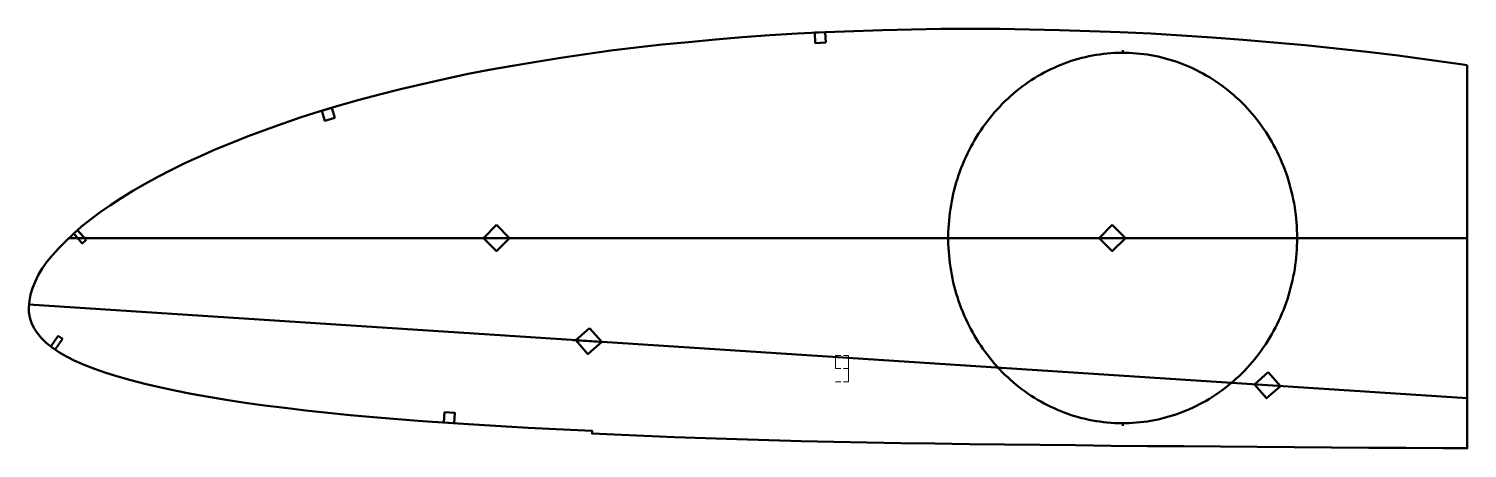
# Model space of a CAD drawing. Header units: metres. Extents: x 9 to 560, y 120 to 280.
import ezdxf

# ---------------------------------------------------------------- set-up
doc = ezdxf.new("R2010")
doc.units = ezdxf.units.M
doc.layers.add('Layer', color=1, linetype='Continuous', lineweight=50)
doc.layers.add('NumLabel', color=1, linetype='Continuous', lineweight=15)

msp = doc.modelspace()

# ---------------------------------------------------------------- linework, layer by layer
at = {"layer": 'Layer'}
for p, q in [((428, 270.9), (428, 271.9)), ((361.17, 200), (360.17, 200)), ((494.83, 200), (495.83, 200)), ((428, 129.1), (428, 128.1))]:
    msp.add_line(p, q, dxfattribs=at)
at = {"layer": 'Layer', "color": 7}
for p, q in [((24.3, 200), (560, 200)), ((182.09, 200), (194.09, 200)), ((418.02, 200), (430.02, 200)), ((8.98, 174.49), (560, 138.67)), ((217.48, 160.94), (229.45, 160.16)), ((477.48, 144.03), (489.45, 143.25))]:
    msp.add_line(p, q, dxfattribs=at)
at = {"layer": 'Layer'}
for points in [[(560, 266.2), (557.39, 266.58), (545.47, 268.25), (533.55, 269.81), (521.64, 271.25), (509.74, 272.57), (497.85, 273.78), (485.97, 274.88), (474.11, 275.88), (462.29, 276.77), (450.51, 277.56), (438.79, 278.22), (427.09, 278.77), (415.44, 279.22), (403.84, 279.57), (392.31, 279.84), (380.88, 280.02), (369.55, 280.08), (358.3, 280.01), (347.12, 279.83), (336.02, 279.56), (325.01, 279.22), (314.14, 278.8), (303.42, 278.27), (292.83, 277.62), (282.34, 276.84), (271.95, 275.96), (261.68, 275.02), (251.56, 274.02), (241.63, 272.94), (231.89, 271.74), (222.29, 270.4), (212.8, 268.96), (203.44, 267.48), (194.27, 265.95), (185.32, 264.35), (176.58, 262.65), (168.02, 260.83), (159.61, 258.92), (151.38, 256.95), (143.33, 254.92), (135.49, 252.85), (127.88, 250.71), (120.49, 248.51), (113.31, 246.22), (106.34, 243.86), (99.57, 241.45), (93.01, 238.98), (86.66, 236.48), (80.55, 233.94), (74.66, 231.36), (69, 228.74), (63.58, 226.1), (58.4, 223.44), (53.48, 220.76), (48.8, 218.04), (44.35, 215.31), (40.16, 212.57), (36.22, 209.83), (32.55, 207.09), (29.14, 204.34), (25.99, 201.6), (23.08, 198.84), (20.41, 196.11), (18, 193.43), (15.88, 190.83), (14.08, 188.28), (12.56, 185.75), (11.32, 183.23), (10.32, 180.75), (9.59, 178.34), (9.12, 176), (8.9, 173.59), (8.96, 171.58), (9.28, 169.52), (9.9, 167.55), (10.84, 165.6), (12.12, 163.66), (13.71, 161.75), (15.59, 159.89), (17.81, 158.09), (20.38, 156.35), (23.3, 154.65), (26.55, 153), (30.14, 151.42), (34.09, 149.89), (38.4, 148.41), (43.05, 146.97), (48.03, 145.57), (53.34, 144.21), (58.96, 142.88), (64.9, 141.61), (71.16, 140.38), (77.72, 139.19), (84.59, 138.05), (91.76, 136.96), (99.22, 135.92), (106.99, 134.94), (115.06, 134), (123.42, 133.1), (132.06, 132.25), (140.99, 131.45), (150.21, 130.68), (159.7, 129.95), (169.45, 129.26), (179.47, 128.6), (189.74, 127.97), (200.25, 127.37), (211.01, 126.81), (222, 126.27), (224.75, 126.15), (224.71, 125.15), (233.18, 124.77), (244.62, 124.29), (256.26, 123.83), (268.12, 123.41), (280.16, 123.01), (292.38, 122.64), (304.79, 122.3), (317.36, 122), (330.11, 121.73), (343.02, 121.49), (356.08, 121.29), (369.31, 121.11), (382.69, 120.96), (396.22, 120.81), (409.87, 120.66), (423.62, 120.51), (437.47, 120.38), (451.4, 120.27), (465.45, 120.18), (479.57, 120.07), (493.76, 119.96), (507.98, 119.85), (522.24, 119.75), (536.54, 119.67), (550.87, 119.59), (560, 119.55), (560, 266.2)], [(314.23, 274.8), (310.23, 274.6), (310.03, 278.6), (314.03, 278.79), (314.23, 274.8)], [(494.83, 200), (494.82, 201.49), (494.77, 202.98), (494.7, 204.47), (494.6, 205.95), (494.46, 207.44), (494.3, 208.92), (494.11, 210.39), (493.89, 211.86), (493.64, 213.33), (493.36, 214.79), (493.06, 216.24), (492.72, 217.69), (492.35, 219.13), (491.96, 220.56), (491.54, 221.98), (491.09, 223.39), (490.61, 224.79), (490.11, 226.18), (489.58, 227.56), (489.02, 228.93), (488.43, 230.28), (487.82, 231.62), (487.18, 232.95), (486.51, 234.26), (485.82, 235.56), (485.1, 236.84), (484.36, 238.11), (483.59, 239.35), (482.8, 240.58), (481.99, 241.8), (481.15, 242.99), (480.28, 244.17), (479.4, 245.32), (478.49, 246.46), (477.56, 247.57), (476.6, 248.67), (475.63, 249.74), (474.63, 250.79), (473.62, 251.82), (472.58, 252.83), (471.52, 253.81), (470.45, 254.77), (469.36, 255.7), (468.24, 256.61), (467.11, 257.49), (465.97, 258.35), (464.8, 259.19), (463.62, 259.99), (462.42, 260.77), (461.21, 261.53), (459.99, 262.26), (458.75, 262.96), (457.49, 263.63), (456.23, 264.27), (454.95, 264.89), (453.66, 265.47), (452.35, 266.03), (451.04, 266.56), (449.72, 267.06), (448.39, 267.53), (447.04, 267.97), (445.69, 268.37), (444.33, 268.75), (442.97, 269.1), (441.6, 269.42), (440.22, 269.71), (438.84, 269.97), (437.45, 270.19), (436.06, 270.39), (434.66, 270.55), (433.26, 270.68), (431.86, 270.79), (430.46, 270.86), (429.05, 270.9), (427.65, 270.9), (426.24, 270.88), (424.84, 270.83), (423.44, 270.74), (422.04, 270.62), (420.64, 270.47), (419.25, 270.29), (417.86, 270.08), (416.47, 269.84), (415.09, 269.57), (413.72, 269.27), (412.35, 268.93), (410.99, 268.57), (409.63, 268.17), (408.28, 267.75), (406.95, 267.29), (405.62, 266.81), (404.3, 266.3), (402.99, 265.75), (401.7, 265.18), (400.41, 264.58), (399.14, 263.95), (397.88, 263.29), (396.63, 262.61), (395.4, 261.9), (394.18, 261.16), (392.98, 260.39), (391.79, 259.59), (390.61, 258.77), (389.46, 257.93), (388.32, 257.05), (387.2, 256.16), (386.1, 255.24), (385.01, 254.29), (383.94, 253.32), (382.9, 252.33), (381.87, 251.31), (380.87, 250.27), (379.88, 249.21), (378.92, 248.12), (377.97, 247.02), (377.05, 245.89), (376.16, 244.75), (375.28, 243.58), (374.43, 242.4), (373.6, 241.19), (372.8, 239.97), (372.02, 238.73), (371.26, 237.48), (370.53, 236.2), (369.83, 234.91), (369.15, 233.61), (368.5, 232.29), (367.87, 230.96), (367.27, 229.61), (366.7, 228.25), (366.15, 226.88), (365.64, 225.49), (365.14, 224.1), (364.68, 222.69), (364.25, 221.27), (363.84, 219.85), (363.46, 218.41), (363.11, 216.97), (362.79, 215.52), (362.49, 214.06), (362.23, 212.6), (362, 211.13), (361.79, 209.65), (361.61, 208.18), (361.47, 206.69), (361.35, 205.21), (361.26, 203.72), (361.2, 202.23), (361.17, 200.74), (361.17, 199.26), (361.2, 197.77), (361.26, 196.28), (361.35, 194.79), (361.47, 193.31), (361.61, 191.82), (361.79, 190.35), (362, 188.87), (362.23, 187.4), (362.49, 185.94), (362.79, 184.48), (363.11, 183.03), (363.46, 181.59), (363.84, 180.15), (364.25, 178.73), (364.68, 177.31), (365.14, 175.9), (365.64, 174.51), (366.15, 173.12), (366.7, 171.75), (367.27, 170.39), (367.87, 169.04), (368.5, 167.71), (369.15, 166.39), (369.83, 165.09), (370.53, 163.8), (371.26, 162.52), (372.02, 161.27), (372.8, 160.03), (373.6, 158.81), (374.43, 157.6), (375.28, 156.42), (376.16, 155.25), (377.05, 154.11), (377.97, 152.98), (378.92, 151.88), (379.88, 150.79), (380.87, 149.73), (381.87, 148.69), (382.9, 147.67), (383.94, 146.68), (385.01, 145.71), (386.1, 144.76), (387.2, 143.84), (388.32, 142.95), (389.46, 142.07), (390.61, 141.23), (391.79, 140.41), (392.98, 139.61), (394.18, 138.84), (395.4, 138.1), (396.63, 137.39), (397.88, 136.71), (399.14, 136.05), (400.41, 135.42), (401.7, 134.82), (402.99, 134.25), (404.3, 133.7), (405.62, 133.19), (406.95, 132.71), (408.28, 132.25), (409.63, 131.83), (410.99, 131.43), (412.35, 131.07), (413.72, 130.73), (415.09, 130.43), (416.47, 130.16), (417.86, 129.92), (419.25, 129.71), (420.64, 129.53), (422.04, 129.38), (423.44, 129.26), (424.84, 129.17), (426.24, 129.12), (427.65, 129.1), (429.05, 129.1), (430.46, 129.14), (431.86, 129.21), (433.26, 129.32), (434.66, 129.45), (436.06, 129.61), (437.45, 129.81), (438.84, 130.03), (440.22, 130.29), (441.6, 130.58), (442.97, 130.9), (444.33, 131.25), (445.69, 131.63), (447.04, 132.03), (448.39, 132.47), (449.72, 132.94), (451.04, 133.44), (452.35, 133.97), (453.66, 134.53), (454.95, 135.11), (456.23, 135.73), (457.49, 136.37), (458.75, 137.04), (459.99, 137.74), (461.21, 138.47), (462.42, 139.23), (463.62, 140.01), (464.8, 140.81), (465.97, 141.65), (467.11, 142.51), (468.24, 143.39), (469.36, 144.3), (470.45, 145.23), (471.52, 146.19), (472.58, 147.17), (473.62, 148.18), (474.63, 149.21), (475.63, 150.26), (476.6, 151.33), (477.56, 152.43), (478.49, 153.54), (479.4, 154.68), (480.28, 155.83), (481.15, 157.01), (481.99, 158.2), (482.8, 159.42), (483.59, 160.65), (484.36, 161.89), (485.1, 163.16), (485.82, 164.44), (486.51, 165.74), (487.18, 167.05), (487.82, 168.38), (488.43, 169.72), (489.02, 171.07), (489.58, 172.44), (490.11, 173.82), (490.61, 175.21), (491.09, 176.61), (491.54, 178.02), (491.96, 179.44), (492.35, 180.87), (492.72, 182.31), (493.06, 183.76), (493.36, 185.21), (493.64, 186.67), (493.89, 188.14), (494.11, 189.61), (494.3, 191.08), (494.46, 192.56), (494.6, 194.05), (494.7, 195.53), (494.77, 197.02), (494.82, 198.51), (494.83, 200)], [(126.14, 246.02), (122.3, 244.88), (121.16, 248.71), (124.99, 249.85), (126.14, 246.02)], [(188.09, 205), (193.09, 200), (188.09, 195), (183.09, 200), (188.09, 205)], [(424.02, 205), (429.02, 200), (424.02, 195), (419.02, 200), (424.02, 205)], [(30.91, 199.25), (29.4, 197.94), (26.11, 201.7), (27.62, 203.02), (30.91, 199.25)], [(223.79, 165.54), (228.46, 160.22), (223.14, 155.56), (218.48, 160.87), (223.79, 165.54)], [(20.14, 162.55), (21.79, 161.43), (18.99, 157.29), (17.33, 158.42), (20.14, 162.55)], [(483.79, 148.63), (488.45, 143.32), (483.14, 138.65), (478.47, 143.97), (483.79, 148.63)], [(168.13, 133.35), (172.12, 133.09), (171.86, 129.1), (167.87, 129.36), (168.13, 133.35)]]:
    msp.add_lwpolyline(points, close=True, dxfattribs=at)
at = {"layer": 'NumLabel', "color": 1}
for points in [[(320, 150), (318, 150), (318, 155), (320, 155)], [(321, 155), (323, 155), (323, 145), (321, 145)], [(323, 150), (321, 150)], [(320, 145), (318, 145)]]:
    msp.add_lwpolyline(points, dxfattribs=at)

doc.saveas('drawing.dxf')
